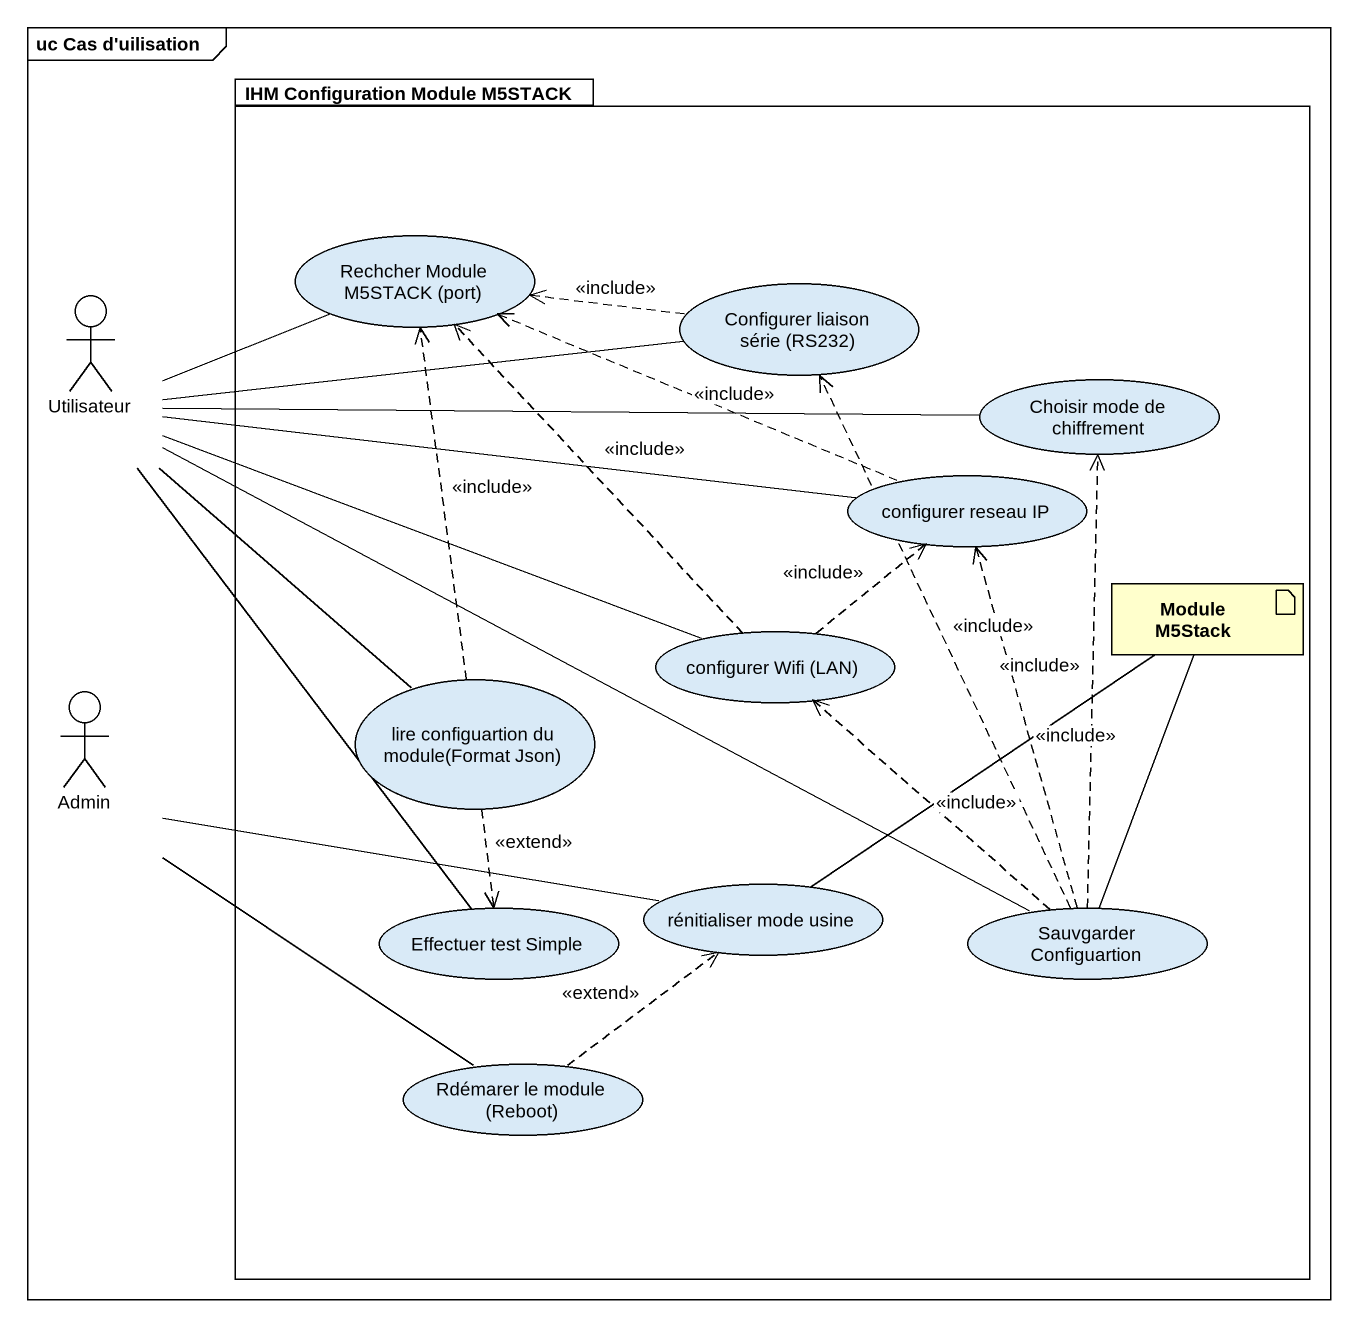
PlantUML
@startuml
mainframe uc Cas d'uilisation
package "IHM Configuration Module M5STACK" as IHM_Configuration_Module {
  usecase "Rechcher Module M5STACK (port)" as Rechcher_Module_M5STACK_port
  usecase "Configurer liaison série (RS232)" as Configurer_liaison_série
  usecase "Choisir mode de chiffrement" as Choisir_mode_de_chiffrement
  usecase "configurer reseau IP" as configurer_reseau_IP
  usecase "configurer Wifi (LAN)" as configurer_Wifi_LAN
  artifact "Module M5Stack" as Module_M5Stack
  usecase "lire configuartion du module(Format Json)" as lire_configuartion_du
  usecase "rénitialiser mode usine" as rénitialiser_mode_usine
  usecase "Effectuer test Simple" as Effectuer_test_Simple
  usecase "Sauvgarder Configuartion" as Sauvgarder_Configuartion
  usecase "Rdémarer le module (Reboot)" as Rdémarer_le_module_Reboot
}
actor Utilisateur
actor Admin
Utilisateur -right- Rechcher_Module_M5STACK_port
Utilisateur -right- Configurer_liaison_série
Utilisateur -right- Choisir_mode_de_chiffrement
Utilisateur -right- configurer_reseau_IP
Utilisateur -right- configurer_Wifi_LAN
Utilisateur -- lire_configuartion_du
Utilisateur -- Effectuer_test_Simple
Utilisateur -right- Sauvgarder_Configuartion
Configurer_liaison_série .left.> Rechcher_Module_M5STACK_port : <<include>>
configurer_reseau_IP .left.> Rechcher_Module_M5STACK_port : <<include>>
configurer_Wifi_LAN .up.> Rechcher_Module_M5STACK_port : <<include>>
configurer_Wifi_LAN .up.> configurer_reseau_IP : <<include>>
Admin -right- rénitialiser_mode_usine
Admin -- Rdémarer_le_module_Reboot
lire_configuartion_du .up.> Rechcher_Module_M5STACK_port : <<include>>
lire_configuartion_du ..> Effectuer_test_Simple : <<extend>>
rénitialiser_mode_usine -up- Module_M5Stack
Sauvgarder_Configuartion .up.> Configurer_liaison_série : <<include>>
Sauvgarder_Configuartion .up.> Choisir_mode_de_chiffrement : <<include>>
Sauvgarder_Configuartion .up.> configurer_reseau_IP : <<include>>
Sauvgarder_Configuartion .up.> configurer_Wifi_LAN : <<include>>
Sauvgarder_Configuartion -up- Module_M5Stack
Rdémarer_le_module_Reboot .up.> rénitialiser_mode_usine : <<extend>>
@enduml
